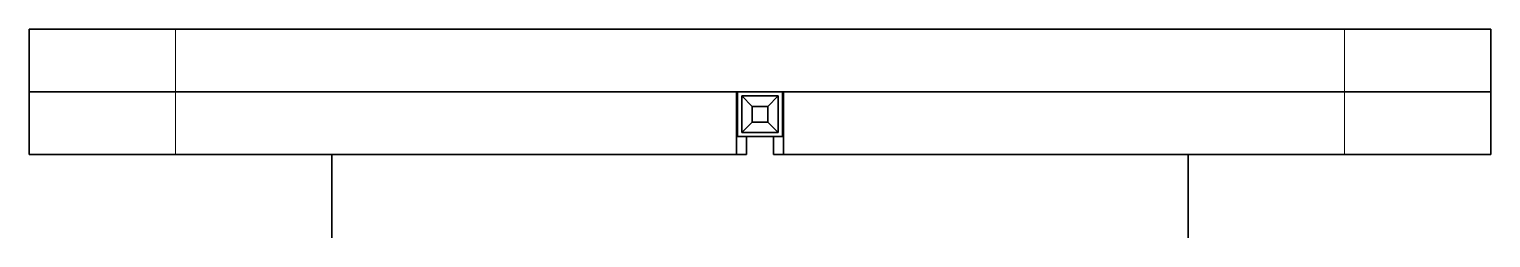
# Model space of a CAD drawing. Extents: x 327 to 941, y 153 to 765.
# Drawn here: x 559.5 to 629.5, y 595.2 to 605.2 of the extents above; entities that cross this region are included whole.
import ezdxf

# ---------------------------------------------------------------- set-up
doc = ezdxf.new("R2010")
doc.units = 0

msp = doc.modelspace()

# ---------------------------------------------------------------- linework, layer by layer
at = {"color": 7, "lineweight": 35, "ltscale": 0.175}
for p, q in [((566.5, 605.171), (559.5, 605.171)), ((629.5, 605.171), (622.5, 605.171)), ((566.5, 602.171), (559.5, 602.171)), ((566.5, 602.171), (559.5, 602.171)), ((629.5, 602.171), (622.5, 602.171)), ((629.5, 602.171), (622.5, 602.171)), ((566.5, 599.171), (559.5, 599.171)), ((629.5, 599.171), (622.5, 599.171))]:
    msp.add_line(p, q, dxfattribs=at)
at = {"color": 7, "lineweight": 35, "ltscale": 0.075}
for p, q in [((559.5, 605.171), (559.5, 602.171)), ((629.5, 605.171), (629.5, 602.171)), ((559.5, 602.171), (559.5, 599.171)), ((593.375, 602.171), (593.375, 599.171)), ((595.625, 602.171), (595.625, 599.171)), ((629.5, 602.171), (629.5, 599.171))]:
    msp.add_line(p, q, dxfattribs=at)
at = {"color": 7, "lineweight": 35}
for p, q in [((566.5, 605.171), (622.5, 605.171)), ((566.5, 602.171), (622.5, 602.171)), ((566.5, 602.171), (593.375, 602.171)), ((595.625, 602.171), (622.5, 602.171)), ((566.5, 599.171), (593.375, 599.171)), ((595.625, 599.171), (622.5, 599.171))]:
    msp.add_line(p, q, dxfattribs=at)
at = {"color": 7, "lineweight": 13, "ltscale": 0.075}
for p, q in [((566.5, 605.171), (566.5, 602.171)), ((622.5, 605.171), (622.5, 602.171)), ((566.5, 602.171), (566.5, 599.171)), ((622.5, 602.171), (622.5, 599.171))]:
    msp.add_line(p, q, dxfattribs=at)
at = {"color": 7, "lineweight": 35, "ltscale": 0.00125}
for p, q in [((593.375, 602.171), (593.425, 602.171)), ((595.625, 602.171), (595.575, 602.171))]:
    msp.add_line(p, q, dxfattribs=at)
at = {"color": 7, "lineweight": 35, "ltscale": 0.053749}
for p, q in [((593.425, 600.021), (593.425, 602.171)), ((595.575, 602.171), (595.575, 600.021))]:
    msp.add_line(p, q, dxfattribs=at)
at = {"color": 7, "lineweight": 35, "ltscale": 0.053751}
for p, q in [((593.425, 602.171), (595.575, 602.171)), ((595.575, 600.021), (593.425, 600.021))]:
    msp.add_line(p, q, dxfattribs=at)
at = {"color": 7, "lineweight": 35, "ltscale": 0.04375}
for p, q in [((593.625, 601.971), (593.625, 600.221)), ((595.375, 601.971), (593.625, 601.971)), ((595.375, 600.221), (595.375, 601.971)), ((593.625, 600.221), (595.375, 600.221))]:
    msp.add_line(p, q, dxfattribs=at)
at = {"color": 7, "lineweight": 35, "ltscale": 0.017678}
for p, q in [((593.625, 601.971), (594.125, 601.471)), ((595.375, 601.971), (594.875, 601.471)), ((593.625, 600.221), (594.125, 600.721)), ((595.375, 600.221), (594.875, 600.721))]:
    msp.add_line(p, q, dxfattribs=at)
at = {"color": 7, "lineweight": 35, "ltscale": 0.01875}
for p, q in [((594.875, 601.471), (594.125, 601.471)), ((594.125, 601.471), (594.125, 600.721)), ((594.875, 600.721), (594.875, 601.471)), ((594.125, 600.721), (594.875, 600.721))]:
    msp.add_line(p, q, dxfattribs=at)
at = {"color": 7, "lineweight": 35, "ltscale": 0.021251}
for p, q in [((593.85, 600.021), (593.85, 599.171)), ((595.15, 600.021), (595.15, 599.171))]:
    msp.add_line(p, q, dxfattribs=at)
at = {"color": 7, "lineweight": 35, "ltscale": 0.1}
for p, q in [((574, 599.171), (574, 595.171)), ((615, 599.171), (615, 595.171))]:
    msp.add_line(p, q, dxfattribs=at)
at = {"color": 7, "lineweight": 35, "ltscale": 0.011874}
for p, q in [((593.375, 599.171), (593.85, 599.171)), ((595.625, 599.171), (595.15, 599.171))]:
    msp.add_line(p, q, dxfattribs=at)

doc.saveas('drawing.dxf')
